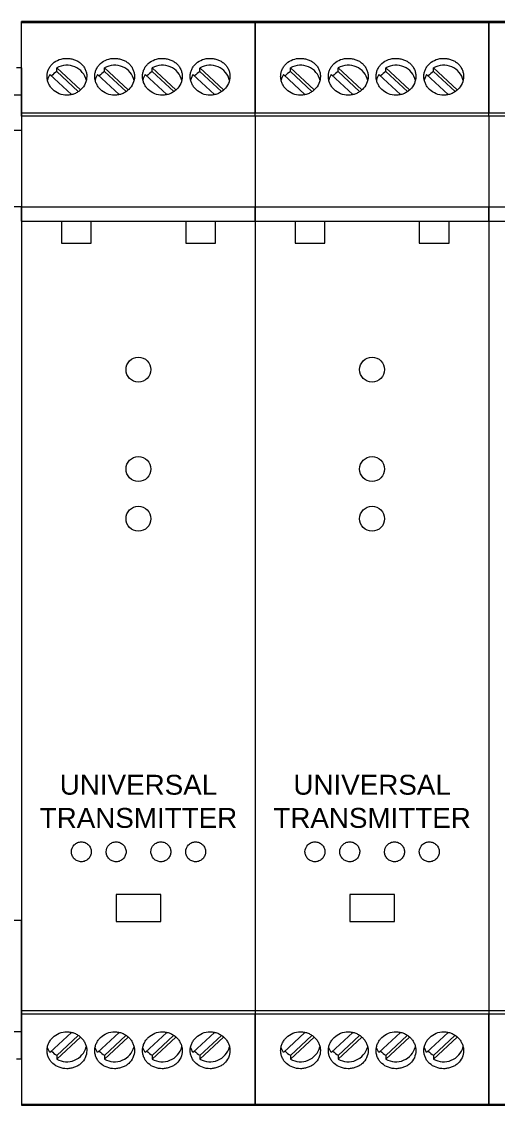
# Model space of a CAD drawing. Header units: millimetres. Extents: x 4137 to 6698, y 1400 to 3585.
# Drawn here: x 5467.3 to 5515.2, y 2686.8 to 2795.8 of the extents above; entities that cross this region are included whole.
import ezdxf

# ---------------------------------------------------------------- set-up
doc = ezdxf.new("R2010")
doc.units = ezdxf.units.MM
doc.layers.add('000-PI-Oprema', color=30, linetype='Continuous', lineweight=5)
doc.styles.get("Standard").update_dxf_attribs({"font": 'arial.ttf'})

msp = doc.modelspace()

# ---------------------------------------------------------------- linework, layer by layer
at = {"color": 0, "linetype": 'ByBlock', "lineweight": 0, "ltscale": 0.25}
for p, q in [((5467.34, 2791.13), (5466.84, 2791.13)), ((5467.34, 2777.17), (5465.84, 2777.17)), ((5467.34, 2705.38), (5465.84, 2705.38)), ((5467.34, 2691.43), (5466.84, 2691.43))]:
    msp.add_line(p, q, dxfattribs=at)
at = {"color": 0, "linetype": 'ByBlock', "lineweight": 0}
for p, q in [((5467.34, 2791.13), (5467.34, 2788.39)), ((5467.34, 2788.39), (5444.24, 2788.39)), ((5467.34, 2788.39), (5467.34, 2777.17)), ((5467.34, 2784.83), (5444.24, 2784.83)), ((5467.34, 2777.17), (5467.34, 2696.28)), ((5467.34, 2694.16), (5467.34, 2705.38)), ((5467.34, 2694.16), (5444.24, 2694.16)), ((5467.34, 2691.43), (5467.34, 2694.16))]:
    msp.add_line(p, q, dxfattribs=at)
at = {"layer": '000-PI-Oprema', "color": 0, "linetype": 'ByBlock', "lineweight": 0}
for p, q in [((5490.84, 2795.78), (5467.34, 2795.78)), ((5467.34, 2795.68), (5467.34, 2795.78)), ((5467.34, 2786.58), (5467.34, 2795.68)), ((5467.34, 2795.68), (5490.84, 2795.68)), ((5490.84, 2795.78), (5490.84, 2795.68)), ((5514.34, 2795.78), (5490.84, 2795.78)), ((5490.84, 2795.68), (5490.84, 2795.78)), ((5490.84, 2795.68), (5490.84, 2786.58)), ((5490.84, 2786.58), (5490.84, 2795.68)), ((5490.84, 2795.68), (5514.34, 2795.68)), ((5514.34, 2795.78), (5514.34, 2795.68)), ((5537.84, 2795.78), (5514.34, 2795.78)), ((5514.34, 2795.68), (5514.34, 2795.78)), ((5514.34, 2795.68), (5514.34, 2786.58)), ((5514.34, 2786.58), (5514.34, 2795.68)), ((5514.34, 2795.68), (5537.84, 2795.68)), ((5470.17, 2790.47), (5472.34, 2788.46)), ((5470.88, 2790.75), (5470.88, 2791.13)), ((5473.25, 2788.92), (5470.88, 2791.13)), ((5473.04, 2788.75), (5470.88, 2790.75)), ((5474.97, 2790.47), (5477.14, 2788.46)), ((5475.68, 2790.75), (5475.68, 2791.13)), ((5478.05, 2788.92), (5475.68, 2791.13)), ((5477.84, 2788.75), (5475.68, 2790.75)), ((5479.77, 2790.47), (5481.94, 2788.46)), ((5480.48, 2790.75), (5480.48, 2791.13)), ((5482.85, 2788.92), (5480.48, 2791.13)), ((5482.64, 2788.75), (5480.48, 2790.75)), ((5484.57, 2790.47), (5486.74, 2788.46)), ((5485.28, 2790.75), (5485.28, 2791.13)), ((5487.65, 2788.92), (5485.28, 2791.13)), ((5487.44, 2788.75), (5485.28, 2790.75)), ((5493.67, 2790.47), (5495.84, 2788.46)), ((5494.38, 2790.75), (5494.38, 2791.13)), ((5496.75, 2788.92), (5494.38, 2791.13)), ((5496.54, 2788.75), (5494.38, 2790.75)), ((5498.47, 2790.47), (5500.64, 2788.46)), ((5499.18, 2790.75), (5499.18, 2791.13)), ((5501.55, 2788.92), (5499.18, 2791.13)), ((5501.34, 2788.75), (5499.18, 2790.75)), ((5503.27, 2790.47), (5505.44, 2788.46)), ((5503.98, 2790.75), (5503.98, 2791.13)), ((5506.35, 2788.92), (5503.98, 2791.13)), ((5506.14, 2788.75), (5503.98, 2790.75)), ((5508.07, 2790.47), (5510.24, 2788.46)), ((5508.78, 2790.75), (5508.78, 2791.13)), ((5511.15, 2788.92), (5508.78, 2791.13)), ((5510.94, 2788.75), (5508.78, 2790.75)), ((5490.84, 2786.58), (5467.34, 2786.58)), ((5467.34, 2786.28), (5467.34, 2786.58)), ((5490.84, 2786.28), (5467.34, 2786.28)), ((5467.34, 2786.28), (5467.34, 2777.17)), ((5490.84, 2786.28), (5490.84, 2786.58)), ((5514.34, 2786.58), (5490.84, 2786.58)), ((5490.84, 2786.28), (5490.84, 2786.58)), ((5490.84, 2786.28), (5490.84, 2777.17)), ((5514.34, 2786.28), (5490.84, 2786.28)), ((5490.84, 2786.28), (5490.84, 2777.17)), ((5514.34, 2786.28), (5514.34, 2786.58)), ((5537.84, 2786.58), (5514.34, 2786.58)), ((5514.34, 2786.28), (5514.34, 2786.58)), ((5514.34, 2786.28), (5514.34, 2777.17)), ((5537.84, 2786.28), (5514.34, 2786.28)), ((5514.34, 2786.28), (5514.34, 2777.17)), ((5467.34, 2777.17), (5490.84, 2777.17)), ((5467.34, 2775.7), (5467.34, 2777.17)), ((5490.84, 2777.17), (5490.84, 2775.7)), ((5490.84, 2777.17), (5514.34, 2777.17)), ((5490.84, 2775.7), (5490.84, 2777.17)), ((5514.34, 2777.17), (5514.34, 2775.7)), ((5514.34, 2777.17), (5537.84, 2777.17)), ((5514.34, 2775.7), (5514.34, 2777.17)), ((5467.34, 2775.7), (5467.34, 2696.28)), ((5467.34, 2775.7), (5471.34, 2775.7)), ((5471.34, 2775.7), (5471.34, 2773.5)), ((5471.34, 2775.7), (5474.34, 2775.7)), ((5474.34, 2773.5), (5474.34, 2775.7)), ((5474.34, 2775.7), (5483.84, 2775.7)), ((5483.84, 2775.7), (5483.84, 2773.5)), ((5483.84, 2775.7), (5486.84, 2775.7)), ((5486.84, 2773.5), (5486.84, 2775.7)), ((5486.84, 2775.7), (5490.84, 2775.7)), ((5490.84, 2775.7), (5490.84, 2696.28)), ((5490.84, 2775.7), (5490.84, 2696.28)), ((5490.84, 2775.7), (5494.84, 2775.7)), ((5494.84, 2775.7), (5494.84, 2773.5)), ((5494.84, 2775.7), (5497.84, 2775.7)), ((5497.84, 2773.5), (5497.84, 2775.7)), ((5497.84, 2775.7), (5507.34, 2775.7)), ((5507.34, 2775.7), (5507.34, 2773.5)), ((5507.34, 2775.7), (5510.34, 2775.7)), ((5510.34, 2773.5), (5510.34, 2775.7)), ((5510.34, 2775.7), (5514.34, 2775.7)), ((5514.34, 2775.7), (5514.34, 2696.28)), ((5514.34, 2775.7), (5514.34, 2696.28)), ((5514.34, 2775.7), (5518.34, 2775.7)), ((5471.34, 2773.5), (5474.34, 2773.5)), ((5483.84, 2773.5), (5486.84, 2773.5)), ((5494.84, 2773.5), (5497.84, 2773.5)), ((5507.34, 2773.5), (5510.34, 2773.5)), ((5481.34, 2707.98), (5476.84, 2707.98)), ((5476.84, 2707.98), (5476.84, 2705.28)), ((5481.34, 2705.28), (5481.34, 2707.98)), ((5504.84, 2707.98), (5500.34, 2707.98)), ((5500.34, 2707.98), (5500.34, 2705.28)), ((5504.84, 2705.28), (5504.84, 2707.98)), ((5476.84, 2705.28), (5481.34, 2705.28)), ((5500.34, 2705.28), (5504.84, 2705.28)), ((5490.84, 2696.28), (5467.34, 2696.28)), ((5467.34, 2696.28), (5467.34, 2695.98)), ((5467.34, 2695.98), (5467.34, 2686.88)), ((5467.34, 2695.98), (5490.84, 2695.98)), ((5490.84, 2696.28), (5490.84, 2695.98)), ((5514.34, 2696.28), (5490.84, 2696.28)), ((5490.84, 2696.28), (5490.84, 2695.98)), ((5490.84, 2686.88), (5490.84, 2695.98)), ((5490.84, 2695.98), (5490.84, 2686.88)), ((5490.84, 2695.98), (5514.34, 2695.98)), ((5514.34, 2696.28), (5514.34, 2695.98)), ((5537.84, 2696.28), (5514.34, 2696.28)), ((5514.34, 2696.28), (5514.34, 2695.98)), ((5514.34, 2686.88), (5514.34, 2695.98)), ((5514.34, 2695.98), (5514.34, 2686.88)), ((5514.34, 2695.98), (5537.84, 2695.98)), ((5470.17, 2692.09), (5472.34, 2694.1)), ((5473.03, 2693.8), (5470.88, 2691.8)), ((5473.26, 2693.64), (5470.88, 2691.43)), ((5474.97, 2692.09), (5477.14, 2694.1)), ((5477.83, 2693.8), (5475.68, 2691.8)), ((5478.06, 2693.64), (5475.68, 2691.43)), ((5479.77, 2692.09), (5481.94, 2694.1)), ((5482.63, 2693.8), (5480.48, 2691.8)), ((5482.86, 2693.64), (5480.48, 2691.43)), ((5484.57, 2692.09), (5486.74, 2694.1)), ((5487.43, 2693.8), (5485.28, 2691.8)), ((5487.66, 2693.64), (5485.28, 2691.43)), ((5493.67, 2692.09), (5495.84, 2694.1)), ((5496.53, 2693.8), (5494.38, 2691.8)), ((5496.76, 2693.64), (5494.38, 2691.43)), ((5498.47, 2692.09), (5500.64, 2694.1)), ((5501.33, 2693.8), (5499.18, 2691.8)), ((5501.56, 2693.64), (5499.18, 2691.43)), ((5503.27, 2692.09), (5505.44, 2694.1)), ((5506.13, 2693.8), (5503.98, 2691.8)), ((5506.36, 2693.64), (5503.98, 2691.43)), ((5508.07, 2692.09), (5510.24, 2694.1)), ((5510.93, 2693.8), (5508.78, 2691.8)), ((5511.16, 2693.64), (5508.78, 2691.43)), ((5470.88, 2691.8), (5470.88, 2691.43)), ((5475.68, 2691.8), (5475.68, 2691.43)), ((5480.48, 2691.8), (5480.48, 2691.43)), ((5485.28, 2691.8), (5485.28, 2691.43)), ((5494.38, 2691.8), (5494.38, 2691.43)), ((5499.18, 2691.8), (5499.18, 2691.43)), ((5503.98, 2691.8), (5503.98, 2691.43)), ((5508.78, 2691.8), (5508.78, 2691.43)), ((5467.34, 2686.88), (5490.84, 2686.88)), ((5467.34, 2686.88), (5467.34, 2686.78)), ((5490.84, 2686.78), (5490.84, 2686.88)), ((5490.84, 2686.88), (5514.34, 2686.88)), ((5490.84, 2686.88), (5490.84, 2686.78)), ((5514.34, 2686.78), (5514.34, 2686.88)), ((5514.34, 2686.88), (5537.84, 2686.88)), ((5514.34, 2686.88), (5514.34, 2686.78)), ((5467.34, 2686.78), (5490.84, 2686.78)), ((5490.84, 2686.78), (5514.34, 2686.78)), ((5514.34, 2686.78), (5537.84, 2686.78))]:
    msp.add_line(p, q, dxfattribs=at)
at = {"layer": '000-PI-Oprema', "color": 0, "linetype": 'ByBlock', "lineweight": 0, "flags": 128}
for points in [[(5470.17, 2790.47), (5469.98, 2790.06), (5469.94, 2789.91)], [(5474.97, 2790.47), (5474.78, 2790.06), (5474.74, 2789.91)], [(5479.77, 2790.47), (5479.58, 2790.06), (5479.54, 2789.91)], [(5484.57, 2790.47), (5484.38, 2790.06), (5484.34, 2789.91)], [(5493.67, 2790.47), (5493.48, 2790.06), (5493.44, 2789.91)], [(5498.47, 2790.47), (5498.28, 2790.06), (5498.24, 2789.91)], [(5503.27, 2790.47), (5503.08, 2790.06), (5503.04, 2789.91)], [(5508.07, 2790.47), (5507.88, 2790.06), (5507.84, 2789.91)], [(5470.17, 2692.09), (5469.98, 2692.49), (5469.94, 2692.64)], [(5474.97, 2692.09), (5474.78, 2692.49), (5474.74, 2692.64)], [(5479.77, 2692.09), (5479.58, 2692.49), (5479.54, 2692.64)], [(5484.57, 2692.09), (5484.38, 2692.49), (5484.34, 2692.64)], [(5493.67, 2692.09), (5493.48, 2692.49), (5493.44, 2692.64)], [(5498.47, 2692.09), (5498.28, 2692.49), (5498.24, 2692.64)], [(5503.27, 2692.09), (5503.08, 2692.49), (5503.04, 2692.64)], [(5508.07, 2692.09), (5507.88, 2692.49), (5507.84, 2692.64)]]:
    msp.add_lwpolyline(points, dxfattribs=at)
at = {"layer": '000-PI-Oprema', "color": 0, "linetype": 'ByBlock', "lineweight": 0, "ltscale": 0.25}
for centre in [(5479.09, 2760.78), (5502.59, 2760.78), (5479.09, 2750.78), (5502.59, 2750.78), (5479.09, 2745.78), (5502.59, 2745.78)]:
    msp.add_circle(centre, 1.25, dxfattribs=at)
at = {"layer": '000-PI-Oprema', "color": 0, "linetype": 'ByBlock', "lineweight": 0}
for centre, radius, start, end in [((5471.82, 2789.03), 1.96, 118.5259, 138.894), ((5471.9, 2789.38), 2.02, 13.4001, 120.2275), ((5476.62, 2789.03), 1.96, 118.5259, 138.894), ((5476.7, 2789.38), 2.02, 13.4001, 120.2275), ((5481.42, 2789.03), 1.96, 118.5259, 138.894), ((5481.5, 2789.38), 2.02, 13.4001, 120.2275), ((5486.22, 2789.03), 1.96, 118.5259, 138.894), ((5486.3, 2789.38), 2.02, 13.4001, 120.2275), ((5495.32, 2789.03), 1.96, 118.5259, 138.894), ((5495.4, 2789.38), 2.02, 13.4001, 120.2275), ((5500.12, 2789.03), 1.96, 118.5259, 138.894), ((5500.2, 2789.38), 2.02, 13.4001, 120.2275), ((5504.92, 2789.03), 1.96, 118.5259, 138.894), ((5505, 2789.38), 2.02, 13.4001, 120.2275), ((5509.72, 2789.03), 1.96, 118.5259, 138.894), ((5509.8, 2789.38), 2.02, 13.4001, 120.2275), ((5471.89, 2693.19), 2.03, 240.1007, 344.4996), ((5476.69, 2693.19), 2.03, 240.1007, 344.4996), ((5481.49, 2693.19), 2.03, 240.1007, 344.4996), ((5486.29, 2693.19), 2.03, 240.1007, 344.4996), ((5495.39, 2693.19), 2.03, 240.1007, 344.4996), ((5500.19, 2693.19), 2.03, 240.1007, 344.4996), ((5504.99, 2693.19), 2.03, 240.1007, 344.4996), ((5509.79, 2693.19), 2.03, 240.1007, 344.4996), ((5471.82, 2693.53), 1.96, 221.106, 241.4741), ((5476.62, 2693.53), 1.96, 221.106, 241.4741), ((5481.42, 2693.53), 1.96, 221.106, 241.4741), ((5486.22, 2693.53), 1.96, 221.106, 241.4741), ((5495.32, 2693.53), 1.96, 221.106, 241.4741), ((5500.12, 2693.53), 1.96, 221.106, 241.4741), ((5504.92, 2693.53), 1.96, 221.106, 241.4741), ((5509.72, 2693.53), 1.96, 221.106, 241.4741)]:
    msp.add_arc(centre, radius, start, end, dxfattribs=at)
for points, knots in [([(5471.89, 2788.38), (5472.03, 2788.38), (5472.16, 2788.4), (5472.41, 2788.44), (5472.54, 2788.48), (5472.78, 2788.58), (5472.9, 2788.64), (5473.11, 2788.78), (5473.22, 2788.86), (5473.49, 2789.12), (5473.64, 2789.34), (5473.84, 2789.79), (5473.89, 2790.04), (5473.89, 2790.4), (5473.88, 2790.52), (5473.83, 2790.76), (5473.79, 2790.87), (5473.69, 2791.09), (5473.63, 2791.2), (5473.49, 2791.39), (5473.4, 2791.48), (5473.22, 2791.65), (5473.12, 2791.73), (5472.9, 2791.86), (5472.78, 2791.91), (5472.54, 2792), (5472.42, 2792.03), (5472.16, 2792.08), (5472.03, 2792.09), (5471.63, 2792.09), (5471.37, 2792.05), (5470.89, 2791.87), (5470.67, 2791.74), (5470.39, 2791.49), (5470.31, 2791.4), (5470.16, 2791.2), (5470.1, 2791.09), (5470, 2790.87), (5469.96, 2790.76), (5469.91, 2790.52), (5469.9, 2790.4), (5469.89, 2790.16), (5469.91, 2790.04), (5469.96, 2789.8), (5470, 2789.68), (5470.1, 2789.45), (5470.16, 2789.34), (5470.3, 2789.13), (5470.39, 2789.04), (5470.66, 2788.77), (5470.89, 2788.63), (5471.37, 2788.43), (5471.63, 2788.38), (5471.89, 2788.38)], [0, 0, 0, 0, 0.03125, 0.03125, 0.0625, 0.0625, 0.09375, 0.09375, 0.125, 0.125, 0.1875, 0.1875, 0.25, 0.25, 0.28125, 0.28125, 0.3125, 0.3125, 0.34375, 0.34375, 0.375, 0.375, 0.40625, 0.40625, 0.4375, 0.4375, 0.46875, 0.46875, 0.5, 0.5, 0.5625, 0.5625, 0.625, 0.625, 0.65625, 0.65625, 0.6875, 0.6875, 0.71875, 0.71875, 0.75, 0.75, 0.78125, 0.78125, 0.8125, 0.8125, 0.84375, 0.84375, 0.875, 0.875, 0.9375, 0.9375, 1, 1, 1, 1]), ([(5476.69, 2788.38), (5476.83, 2788.38), (5476.96, 2788.4), (5477.21, 2788.44), (5477.34, 2788.48), (5477.58, 2788.58), (5477.7, 2788.64), (5477.91, 2788.78), (5478.02, 2788.86), (5478.29, 2789.12), (5478.44, 2789.34), (5478.64, 2789.79), (5478.69, 2790.04), (5478.69, 2790.4), (5478.68, 2790.52), (5478.63, 2790.76), (5478.59, 2790.87), (5478.49, 2791.09), (5478.43, 2791.2), (5478.29, 2791.39), (5478.2, 2791.48), (5478.02, 2791.65), (5477.92, 2791.73), (5477.7, 2791.86), (5477.58, 2791.91), (5477.34, 2792), (5477.22, 2792.03), (5476.96, 2792.08), (5476.83, 2792.09), (5476.43, 2792.09), (5476.17, 2792.05), (5475.69, 2791.87), (5475.47, 2791.74), (5475.19, 2791.49), (5475.11, 2791.4), (5474.96, 2791.2), (5474.9, 2791.09), (5474.8, 2790.87), (5474.76, 2790.76), (5474.71, 2790.52), (5474.7, 2790.4), (5474.69, 2790.16), (5474.71, 2790.04), (5474.76, 2789.8), (5474.8, 2789.68), (5474.9, 2789.45), (5474.96, 2789.34), (5475.1, 2789.13), (5475.19, 2789.04), (5475.46, 2788.77), (5475.69, 2788.63), (5476.17, 2788.43), (5476.43, 2788.38), (5476.69, 2788.38)], [0, 0, 0, 0, 0.03125, 0.03125, 0.0625, 0.0625, 0.09375, 0.09375, 0.125, 0.125, 0.1875, 0.1875, 0.25, 0.25, 0.28125, 0.28125, 0.3125, 0.3125, 0.34375, 0.34375, 0.375, 0.375, 0.40625, 0.40625, 0.4375, 0.4375, 0.46875, 0.46875, 0.5, 0.5, 0.5625, 0.5625, 0.625, 0.625, 0.65625, 0.65625, 0.6875, 0.6875, 0.71875, 0.71875, 0.75, 0.75, 0.78125, 0.78125, 0.8125, 0.8125, 0.84375, 0.84375, 0.875, 0.875, 0.9375, 0.9375, 1, 1, 1, 1]), ([(5481.49, 2788.38), (5481.63, 2788.38), (5481.76, 2788.4), (5482.01, 2788.44), (5482.14, 2788.48), (5482.38, 2788.58), (5482.5, 2788.64), (5482.71, 2788.78), (5482.82, 2788.86), (5483.09, 2789.12), (5483.24, 2789.34), (5483.44, 2789.79), (5483.49, 2790.04), (5483.49, 2790.4), (5483.48, 2790.52), (5483.43, 2790.76), (5483.39, 2790.87), (5483.29, 2791.09), (5483.23, 2791.2), (5483.09, 2791.39), (5483, 2791.48), (5482.82, 2791.65), (5482.72, 2791.73), (5482.5, 2791.86), (5482.38, 2791.91), (5482.14, 2792), (5482.02, 2792.03), (5481.76, 2792.08), (5481.63, 2792.09), (5481.23, 2792.09), (5480.97, 2792.05), (5480.49, 2791.87), (5480.27, 2791.74), (5479.99, 2791.49), (5479.91, 2791.4), (5479.76, 2791.2), (5479.7, 2791.09), (5479.6, 2790.87), (5479.56, 2790.76), (5479.51, 2790.52), (5479.5, 2790.4), (5479.49, 2790.16), (5479.51, 2790.04), (5479.56, 2789.8), (5479.6, 2789.68), (5479.7, 2789.45), (5479.76, 2789.34), (5479.9, 2789.13), (5479.99, 2789.04), (5480.26, 2788.77), (5480.49, 2788.63), (5480.97, 2788.43), (5481.23, 2788.38), (5481.49, 2788.38)], [0, 0, 0, 0, 0.03125, 0.03125, 0.0625, 0.0625, 0.09375, 0.09375, 0.125, 0.125, 0.1875, 0.1875, 0.25, 0.25, 0.28125, 0.28125, 0.3125, 0.3125, 0.34375, 0.34375, 0.375, 0.375, 0.40625, 0.40625, 0.4375, 0.4375, 0.46875, 0.46875, 0.5, 0.5, 0.5625, 0.5625, 0.625, 0.625, 0.65625, 0.65625, 0.6875, 0.6875, 0.71875, 0.71875, 0.75, 0.75, 0.78125, 0.78125, 0.8125, 0.8125, 0.84375, 0.84375, 0.875, 0.875, 0.9375, 0.9375, 1, 1, 1, 1]), ([(5486.29, 2788.38), (5486.43, 2788.38), (5486.56, 2788.4), (5486.81, 2788.44), (5486.94, 2788.48), (5487.18, 2788.58), (5487.3, 2788.64), (5487.51, 2788.78), (5487.62, 2788.86), (5487.89, 2789.12), (5488.04, 2789.34), (5488.24, 2789.79), (5488.29, 2790.04), (5488.29, 2790.4), (5488.28, 2790.52), (5488.23, 2790.76), (5488.19, 2790.87), (5488.09, 2791.09), (5488.03, 2791.2), (5487.89, 2791.39), (5487.8, 2791.48), (5487.62, 2791.65), (5487.52, 2791.73), (5487.3, 2791.86), (5487.18, 2791.91), (5486.94, 2792), (5486.82, 2792.03), (5486.56, 2792.08), (5486.43, 2792.09), (5486.03, 2792.09), (5485.77, 2792.05), (5485.29, 2791.87), (5485.07, 2791.74), (5484.79, 2791.49), (5484.71, 2791.4), (5484.56, 2791.2), (5484.5, 2791.09), (5484.4, 2790.87), (5484.36, 2790.76), (5484.31, 2790.52), (5484.3, 2790.4), (5484.29, 2790.16), (5484.31, 2790.04), (5484.36, 2789.8), (5484.4, 2789.68), (5484.5, 2789.45), (5484.56, 2789.34), (5484.7, 2789.13), (5484.79, 2789.04), (5485.06, 2788.77), (5485.29, 2788.63), (5485.77, 2788.43), (5486.03, 2788.38), (5486.29, 2788.38)], [0, 0, 0, 0, 0.03125, 0.03125, 0.0625, 0.0625, 0.09375, 0.09375, 0.125, 0.125, 0.1875, 0.1875, 0.25, 0.25, 0.28125, 0.28125, 0.3125, 0.3125, 0.34375, 0.34375, 0.375, 0.375, 0.40625, 0.40625, 0.4375, 0.4375, 0.46875, 0.46875, 0.5, 0.5, 0.5625, 0.5625, 0.625, 0.625, 0.65625, 0.65625, 0.6875, 0.6875, 0.71875, 0.71875, 0.75, 0.75, 0.78125, 0.78125, 0.8125, 0.8125, 0.84375, 0.84375, 0.875, 0.875, 0.9375, 0.9375, 1, 1, 1, 1]), ([(5495.39, 2788.38), (5495.53, 2788.38), (5495.66, 2788.4), (5495.91, 2788.44), (5496.04, 2788.48), (5496.28, 2788.58), (5496.4, 2788.64), (5496.61, 2788.78), (5496.72, 2788.86), (5496.99, 2789.12), (5497.14, 2789.34), (5497.34, 2789.79), (5497.39, 2790.04), (5497.39, 2790.4), (5497.38, 2790.52), (5497.33, 2790.76), (5497.29, 2790.87), (5497.19, 2791.09), (5497.13, 2791.2), (5496.99, 2791.39), (5496.9, 2791.48), (5496.72, 2791.65), (5496.62, 2791.73), (5496.4, 2791.86), (5496.28, 2791.91), (5496.04, 2792), (5495.92, 2792.03), (5495.66, 2792.08), (5495.53, 2792.09), (5495.13, 2792.09), (5494.87, 2792.05), (5494.39, 2791.87), (5494.17, 2791.74), (5493.89, 2791.49), (5493.81, 2791.4), (5493.66, 2791.2), (5493.6, 2791.09), (5493.5, 2790.87), (5493.46, 2790.76), (5493.41, 2790.52), (5493.4, 2790.4), (5493.39, 2790.16), (5493.41, 2790.04), (5493.46, 2789.8), (5493.5, 2789.68), (5493.6, 2789.45), (5493.66, 2789.34), (5493.8, 2789.13), (5493.89, 2789.04), (5494.16, 2788.77), (5494.39, 2788.63), (5494.87, 2788.43), (5495.13, 2788.38), (5495.39, 2788.38)], [0, 0, 0, 0, 0.03125, 0.03125, 0.0625, 0.0625, 0.09375, 0.09375, 0.125, 0.125, 0.1875, 0.1875, 0.25, 0.25, 0.28125, 0.28125, 0.3125, 0.3125, 0.34375, 0.34375, 0.375, 0.375, 0.40625, 0.40625, 0.4375, 0.4375, 0.46875, 0.46875, 0.5, 0.5, 0.5625, 0.5625, 0.625, 0.625, 0.65625, 0.65625, 0.6875, 0.6875, 0.71875, 0.71875, 0.75, 0.75, 0.78125, 0.78125, 0.8125, 0.8125, 0.84375, 0.84375, 0.875, 0.875, 0.9375, 0.9375, 1, 1, 1, 1]), ([(5500.19, 2788.38), (5500.33, 2788.38), (5500.46, 2788.4), (5500.71, 2788.44), (5500.84, 2788.48), (5501.08, 2788.58), (5501.2, 2788.64), (5501.41, 2788.78), (5501.52, 2788.86), (5501.79, 2789.12), (5501.94, 2789.34), (5502.14, 2789.79), (5502.19, 2790.04), (5502.19, 2790.4), (5502.18, 2790.52), (5502.13, 2790.76), (5502.09, 2790.87), (5501.99, 2791.09), (5501.93, 2791.2), (5501.79, 2791.39), (5501.7, 2791.48), (5501.52, 2791.65), (5501.42, 2791.73), (5501.2, 2791.86), (5501.08, 2791.91), (5500.84, 2792), (5500.72, 2792.03), (5500.46, 2792.08), (5500.33, 2792.09), (5499.93, 2792.09), (5499.67, 2792.05), (5499.19, 2791.87), (5498.97, 2791.74), (5498.69, 2791.49), (5498.61, 2791.4), (5498.46, 2791.2), (5498.4, 2791.09), (5498.3, 2790.87), (5498.26, 2790.76), (5498.21, 2790.52), (5498.2, 2790.4), (5498.19, 2790.16), (5498.21, 2790.04), (5498.26, 2789.8), (5498.3, 2789.68), (5498.4, 2789.45), (5498.46, 2789.34), (5498.6, 2789.13), (5498.69, 2789.04), (5498.96, 2788.77), (5499.19, 2788.63), (5499.67, 2788.43), (5499.93, 2788.38), (5500.19, 2788.38)], [0, 0, 0, 0, 0.03125, 0.03125, 0.0625, 0.0625, 0.09375, 0.09375, 0.125, 0.125, 0.1875, 0.1875, 0.25, 0.25, 0.28125, 0.28125, 0.3125, 0.3125, 0.34375, 0.34375, 0.375, 0.375, 0.40625, 0.40625, 0.4375, 0.4375, 0.46875, 0.46875, 0.5, 0.5, 0.5625, 0.5625, 0.625, 0.625, 0.65625, 0.65625, 0.6875, 0.6875, 0.71875, 0.71875, 0.75, 0.75, 0.78125, 0.78125, 0.8125, 0.8125, 0.84375, 0.84375, 0.875, 0.875, 0.9375, 0.9375, 1, 1, 1, 1]), ([(5504.99, 2788.38), (5505.13, 2788.38), (5505.26, 2788.4), (5505.51, 2788.44), (5505.64, 2788.48), (5505.88, 2788.58), (5506, 2788.64), (5506.21, 2788.78), (5506.32, 2788.86), (5506.59, 2789.12), (5506.74, 2789.34), (5506.94, 2789.79), (5506.99, 2790.04), (5506.99, 2790.4), (5506.98, 2790.52), (5506.93, 2790.76), (5506.89, 2790.87), (5506.79, 2791.09), (5506.73, 2791.2), (5506.59, 2791.39), (5506.5, 2791.48), (5506.32, 2791.65), (5506.22, 2791.73), (5506, 2791.86), (5505.88, 2791.91), (5505.64, 2792), (5505.52, 2792.03), (5505.26, 2792.08), (5505.13, 2792.09), (5504.73, 2792.09), (5504.47, 2792.05), (5503.99, 2791.87), (5503.77, 2791.74), (5503.49, 2791.49), (5503.41, 2791.4), (5503.26, 2791.2), (5503.2, 2791.09), (5503.1, 2790.87), (5503.06, 2790.76), (5503.01, 2790.52), (5503, 2790.4), (5502.99, 2790.16), (5503.01, 2790.04), (5503.06, 2789.8), (5503.1, 2789.68), (5503.2, 2789.45), (5503.26, 2789.34), (5503.4, 2789.13), (5503.49, 2789.04), (5503.76, 2788.77), (5503.99, 2788.63), (5504.47, 2788.43), (5504.73, 2788.38), (5504.99, 2788.38)], [0, 0, 0, 0, 0.03125, 0.03125, 0.0625, 0.0625, 0.09375, 0.09375, 0.125, 0.125, 0.1875, 0.1875, 0.25, 0.25, 0.28125, 0.28125, 0.3125, 0.3125, 0.34375, 0.34375, 0.375, 0.375, 0.40625, 0.40625, 0.4375, 0.4375, 0.46875, 0.46875, 0.5, 0.5, 0.5625, 0.5625, 0.625, 0.625, 0.65625, 0.65625, 0.6875, 0.6875, 0.71875, 0.71875, 0.75, 0.75, 0.78125, 0.78125, 0.8125, 0.8125, 0.84375, 0.84375, 0.875, 0.875, 0.9375, 0.9375, 1, 1, 1, 1]), ([(5509.79, 2788.38), (5509.93, 2788.38), (5510.06, 2788.4), (5510.31, 2788.44), (5510.44, 2788.48), (5510.68, 2788.58), (5510.8, 2788.64), (5511.01, 2788.78), (5511.12, 2788.86), (5511.39, 2789.12), (5511.54, 2789.34), (5511.74, 2789.79), (5511.79, 2790.04), (5511.79, 2790.4), (5511.78, 2790.52), (5511.73, 2790.76), (5511.69, 2790.87), (5511.59, 2791.09), (5511.53, 2791.2), (5511.39, 2791.39), (5511.3, 2791.48), (5511.12, 2791.65), (5511.02, 2791.73), (5510.8, 2791.86), (5510.68, 2791.91), (5510.44, 2792), (5510.32, 2792.03), (5510.06, 2792.08), (5509.93, 2792.09), (5509.53, 2792.09), (5509.27, 2792.05), (5508.79, 2791.87), (5508.57, 2791.74), (5508.29, 2791.49), (5508.21, 2791.4), (5508.06, 2791.2), (5508, 2791.09), (5507.9, 2790.87), (5507.86, 2790.76), (5507.81, 2790.52), (5507.8, 2790.4), (5507.79, 2790.16), (5507.81, 2790.04), (5507.86, 2789.8), (5507.9, 2789.68), (5508, 2789.45), (5508.06, 2789.34), (5508.2, 2789.13), (5508.29, 2789.04), (5508.56, 2788.77), (5508.79, 2788.63), (5509.27, 2788.43), (5509.53, 2788.38), (5509.79, 2788.38)], [0, 0, 0, 0, 0.03125, 0.03125, 0.0625, 0.0625, 0.09375, 0.09375, 0.125, 0.125, 0.1875, 0.1875, 0.25, 0.25, 0.28125, 0.28125, 0.3125, 0.3125, 0.34375, 0.34375, 0.375, 0.375, 0.40625, 0.40625, 0.4375, 0.4375, 0.46875, 0.46875, 0.5, 0.5, 0.5625, 0.5625, 0.625, 0.625, 0.65625, 0.65625, 0.6875, 0.6875, 0.71875, 0.71875, 0.75, 0.75, 0.78125, 0.78125, 0.8125, 0.8125, 0.84375, 0.84375, 0.875, 0.875, 0.9375, 0.9375, 1, 1, 1, 1]), ([(5472.34, 2712.28), (5472.34, 2712.15), (5472.37, 2712.02), (5472.47, 2711.78), (5472.54, 2711.67), (5472.73, 2711.48), (5472.84, 2711.41), (5473.08, 2711.31), (5473.21, 2711.28), (5473.48, 2711.28), (5473.61, 2711.3), (5473.85, 2711.41), (5473.96, 2711.48), (5474.15, 2711.67), (5474.22, 2711.78), (5474.32, 2712.02), (5474.34, 2712.15), (5474.35, 2712.41), (5474.32, 2712.54), (5474.22, 2712.78), (5474.15, 2712.89), (5473.96, 2713.07), (5473.85, 2713.15), (5473.61, 2713.25), (5473.48, 2713.28), (5473.21, 2713.28), (5473.08, 2713.25), (5472.84, 2713.15), (5472.73, 2713.08), (5472.45, 2712.8), (5472.34, 2712.54), (5472.34, 2712.28)], [0, 0, 0, 0, 0.0625, 0.0625, 0.125, 0.125, 0.1875, 0.1875, 0.25, 0.25, 0.3125, 0.3125, 0.375, 0.375, 0.4375, 0.4375, 0.5, 0.5, 0.5625, 0.5625, 0.625, 0.625, 0.6875, 0.6875, 0.75, 0.75, 0.8125, 0.8125, 0.875, 0.875, 1, 1, 1, 1]), ([(5475.84, 2712.28), (5475.84, 2712.15), (5475.87, 2712.02), (5475.97, 2711.78), (5476.04, 2711.67), (5476.23, 2711.48), (5476.34, 2711.41), (5476.58, 2711.31), (5476.71, 2711.28), (5476.98, 2711.28), (5477.11, 2711.3), (5477.35, 2711.41), (5477.46, 2711.48), (5477.65, 2711.67), (5477.72, 2711.78), (5477.82, 2712.02), (5477.84, 2712.15), (5477.85, 2712.41), (5477.82, 2712.54), (5477.72, 2712.78), (5477.65, 2712.89), (5477.46, 2713.07), (5477.35, 2713.15), (5477.11, 2713.25), (5476.98, 2713.28), (5476.71, 2713.28), (5476.58, 2713.25), (5476.34, 2713.15), (5476.23, 2713.08), (5475.95, 2712.8), (5475.84, 2712.54), (5475.84, 2712.28)], [0, 0, 0, 0, 0.0625, 0.0625, 0.125, 0.125, 0.1875, 0.1875, 0.25, 0.25, 0.3125, 0.3125, 0.375, 0.375, 0.4375, 0.4375, 0.5, 0.5, 0.5625, 0.5625, 0.625, 0.625, 0.6875, 0.6875, 0.75, 0.75, 0.8125, 0.8125, 0.875, 0.875, 1, 1, 1, 1]), ([(5480.34, 2712.28), (5480.34, 2712.15), (5480.37, 2712.02), (5480.47, 2711.78), (5480.54, 2711.67), (5480.73, 2711.48), (5480.84, 2711.41), (5481.08, 2711.31), (5481.21, 2711.28), (5481.48, 2711.28), (5481.61, 2711.3), (5481.85, 2711.41), (5481.96, 2711.48), (5482.15, 2711.67), (5482.22, 2711.78), (5482.32, 2712.02), (5482.34, 2712.15), (5482.35, 2712.41), (5482.32, 2712.54), (5482.22, 2712.78), (5482.15, 2712.89), (5481.96, 2713.07), (5481.85, 2713.15), (5481.61, 2713.25), (5481.48, 2713.28), (5481.21, 2713.28), (5481.08, 2713.25), (5480.84, 2713.15), (5480.73, 2713.08), (5480.45, 2712.8), (5480.34, 2712.54), (5480.34, 2712.28)], [0, 0, 0, 0, 0.0625, 0.0625, 0.125, 0.125, 0.1875, 0.1875, 0.25, 0.25, 0.3125, 0.3125, 0.375, 0.375, 0.4375, 0.4375, 0.5, 0.5, 0.5625, 0.5625, 0.625, 0.625, 0.6875, 0.6875, 0.75, 0.75, 0.8125, 0.8125, 0.875, 0.875, 1, 1, 1, 1]), ([(5483.84, 2712.28), (5483.84, 2712.15), (5483.87, 2712.02), (5483.97, 2711.78), (5484.04, 2711.67), (5484.23, 2711.48), (5484.34, 2711.41), (5484.58, 2711.31), (5484.71, 2711.28), (5484.98, 2711.28), (5485.11, 2711.3), (5485.35, 2711.41), (5485.46, 2711.48), (5485.65, 2711.67), (5485.72, 2711.78), (5485.82, 2712.02), (5485.84, 2712.15), (5485.85, 2712.41), (5485.82, 2712.54), (5485.72, 2712.78), (5485.65, 2712.89), (5485.46, 2713.07), (5485.35, 2713.15), (5485.11, 2713.25), (5484.98, 2713.28), (5484.71, 2713.28), (5484.58, 2713.25), (5484.34, 2713.15), (5484.23, 2713.08), (5483.95, 2712.8), (5483.84, 2712.54), (5483.84, 2712.28)], [0, 0, 0, 0, 0.0625, 0.0625, 0.125, 0.125, 0.1875, 0.1875, 0.25, 0.25, 0.3125, 0.3125, 0.375, 0.375, 0.4375, 0.4375, 0.5, 0.5, 0.5625, 0.5625, 0.625, 0.625, 0.6875, 0.6875, 0.75, 0.75, 0.8125, 0.8125, 0.875, 0.875, 1, 1, 1, 1]), ([(5495.84, 2712.28), (5495.84, 2712.15), (5495.87, 2712.02), (5495.97, 2711.78), (5496.04, 2711.67), (5496.23, 2711.48), (5496.34, 2711.41), (5496.58, 2711.31), (5496.71, 2711.28), (5496.98, 2711.28), (5497.11, 2711.3), (5497.35, 2711.41), (5497.46, 2711.48), (5497.65, 2711.67), (5497.72, 2711.78), (5497.82, 2712.02), (5497.84, 2712.15), (5497.85, 2712.41), (5497.82, 2712.54), (5497.72, 2712.78), (5497.65, 2712.89), (5497.46, 2713.07), (5497.35, 2713.15), (5497.11, 2713.25), (5496.98, 2713.28), (5496.71, 2713.28), (5496.58, 2713.25), (5496.34, 2713.15), (5496.23, 2713.08), (5495.95, 2712.8), (5495.84, 2712.54), (5495.84, 2712.28)], [0, 0, 0, 0, 0.0625, 0.0625, 0.125, 0.125, 0.1875, 0.1875, 0.25, 0.25, 0.3125, 0.3125, 0.375, 0.375, 0.4375, 0.4375, 0.5, 0.5, 0.5625, 0.5625, 0.625, 0.625, 0.6875, 0.6875, 0.75, 0.75, 0.8125, 0.8125, 0.875, 0.875, 1, 1, 1, 1]), ([(5499.34, 2712.28), (5499.34, 2712.15), (5499.37, 2712.02), (5499.47, 2711.78), (5499.54, 2711.67), (5499.73, 2711.48), (5499.84, 2711.41), (5500.08, 2711.31), (5500.21, 2711.28), (5500.48, 2711.28), (5500.61, 2711.3), (5500.85, 2711.41), (5500.96, 2711.48), (5501.15, 2711.67), (5501.22, 2711.78), (5501.32, 2712.02), (5501.34, 2712.15), (5501.35, 2712.41), (5501.32, 2712.54), (5501.22, 2712.78), (5501.15, 2712.89), (5500.96, 2713.07), (5500.85, 2713.15), (5500.61, 2713.25), (5500.48, 2713.28), (5500.21, 2713.28), (5500.08, 2713.25), (5499.84, 2713.15), (5499.73, 2713.08), (5499.45, 2712.8), (5499.34, 2712.54), (5499.34, 2712.28)], [0, 0, 0, 0, 0.0625, 0.0625, 0.125, 0.125, 0.1875, 0.1875, 0.25, 0.25, 0.3125, 0.3125, 0.375, 0.375, 0.4375, 0.4375, 0.5, 0.5, 0.5625, 0.5625, 0.625, 0.625, 0.6875, 0.6875, 0.75, 0.75, 0.8125, 0.8125, 0.875, 0.875, 1, 1, 1, 1]), ([(5503.84, 2712.28), (5503.84, 2712.15), (5503.87, 2712.02), (5503.97, 2711.78), (5504.04, 2711.67), (5504.23, 2711.48), (5504.34, 2711.41), (5504.58, 2711.31), (5504.71, 2711.28), (5504.98, 2711.28), (5505.11, 2711.3), (5505.35, 2711.41), (5505.46, 2711.48), (5505.65, 2711.67), (5505.72, 2711.78), (5505.82, 2712.02), (5505.84, 2712.15), (5505.85, 2712.41), (5505.82, 2712.54), (5505.72, 2712.78), (5505.65, 2712.89), (5505.46, 2713.07), (5505.35, 2713.15), (5505.11, 2713.25), (5504.98, 2713.28), (5504.71, 2713.28), (5504.58, 2713.25), (5504.34, 2713.15), (5504.23, 2713.08), (5503.95, 2712.8), (5503.84, 2712.54), (5503.84, 2712.28)], [0, 0, 0, 0, 0.0625, 0.0625, 0.125, 0.125, 0.1875, 0.1875, 0.25, 0.25, 0.3125, 0.3125, 0.375, 0.375, 0.4375, 0.4375, 0.5, 0.5, 0.5625, 0.5625, 0.625, 0.625, 0.6875, 0.6875, 0.75, 0.75, 0.8125, 0.8125, 0.875, 0.875, 1, 1, 1, 1]), ([(5507.34, 2712.28), (5507.34, 2712.15), (5507.37, 2712.02), (5507.47, 2711.78), (5507.54, 2711.67), (5507.73, 2711.48), (5507.84, 2711.41), (5508.08, 2711.31), (5508.21, 2711.28), (5508.48, 2711.28), (5508.61, 2711.3), (5508.85, 2711.41), (5508.96, 2711.48), (5509.15, 2711.67), (5509.22, 2711.78), (5509.32, 2712.02), (5509.34, 2712.15), (5509.35, 2712.41), (5509.32, 2712.54), (5509.22, 2712.78), (5509.15, 2712.89), (5508.96, 2713.07), (5508.85, 2713.15), (5508.61, 2713.25), (5508.48, 2713.28), (5508.21, 2713.28), (5508.08, 2713.25), (5507.84, 2713.15), (5507.73, 2713.08), (5507.45, 2712.8), (5507.34, 2712.54), (5507.34, 2712.28)], [0, 0, 0, 0, 0.0625, 0.0625, 0.125, 0.125, 0.1875, 0.1875, 0.25, 0.25, 0.3125, 0.3125, 0.375, 0.375, 0.4375, 0.4375, 0.5, 0.5, 0.5625, 0.5625, 0.625, 0.625, 0.6875, 0.6875, 0.75, 0.75, 0.8125, 0.8125, 0.875, 0.875, 1, 1, 1, 1]), ([(5471.89, 2690.46), (5472.03, 2690.46), (5472.16, 2690.48), (5472.41, 2690.52), (5472.54, 2690.56), (5472.78, 2690.64), (5472.9, 2690.7), (5473.11, 2690.83), (5473.22, 2690.9), (5473.49, 2691.15), (5473.64, 2691.35), (5473.84, 2691.79), (5473.89, 2692.04), (5473.89, 2692.4), (5473.88, 2692.52), (5473.83, 2692.76), (5473.79, 2692.88), (5473.69, 2693.11), (5473.63, 2693.22), (5473.49, 2693.42), (5473.4, 2693.52), (5473.22, 2693.7), (5473.12, 2693.78), (5472.9, 2693.92), (5472.78, 2693.98), (5472.54, 2694.07), (5472.42, 2694.11), (5472.16, 2694.16), (5472.03, 2694.17), (5471.63, 2694.17), (5471.37, 2694.12), (5470.89, 2693.93), (5470.67, 2693.79), (5470.39, 2693.52), (5470.31, 2693.43), (5470.16, 2693.22), (5470.1, 2693.11), (5470, 2692.88), (5469.96, 2692.76), (5469.91, 2692.52), (5469.9, 2692.4), (5469.89, 2692.16), (5469.91, 2692.04), (5469.96, 2691.8), (5470, 2691.69), (5470.1, 2691.46), (5470.16, 2691.36), (5470.3, 2691.16), (5470.39, 2691.07), (5470.66, 2690.82), (5470.89, 2690.69), (5471.37, 2690.51), (5471.63, 2690.46), (5471.89, 2690.46)], [0, 0, 0, 0, 0.03125, 0.03125, 0.0625, 0.0625, 0.09375, 0.09375, 0.125, 0.125, 0.1875, 0.1875, 0.25, 0.25, 0.28125, 0.28125, 0.3125, 0.3125, 0.34375, 0.34375, 0.375, 0.375, 0.40625, 0.40625, 0.4375, 0.4375, 0.46875, 0.46875, 0.5, 0.5, 0.5625, 0.5625, 0.625, 0.625, 0.65625, 0.65625, 0.6875, 0.6875, 0.71875, 0.71875, 0.75, 0.75, 0.78125, 0.78125, 0.8125, 0.8125, 0.84375, 0.84375, 0.875, 0.875, 0.9375, 0.9375, 1, 1, 1, 1]), ([(5476.69, 2690.46), (5476.83, 2690.46), (5476.96, 2690.48), (5477.21, 2690.52), (5477.34, 2690.56), (5477.58, 2690.64), (5477.7, 2690.7), (5477.91, 2690.83), (5478.02, 2690.9), (5478.29, 2691.15), (5478.44, 2691.35), (5478.64, 2691.79), (5478.69, 2692.04), (5478.69, 2692.4), (5478.68, 2692.52), (5478.63, 2692.76), (5478.59, 2692.88), (5478.49, 2693.11), (5478.43, 2693.22), (5478.29, 2693.42), (5478.2, 2693.52), (5478.02, 2693.7), (5477.92, 2693.78), (5477.7, 2693.92), (5477.58, 2693.98), (5477.34, 2694.07), (5477.22, 2694.11), (5476.96, 2694.16), (5476.83, 2694.17), (5476.43, 2694.17), (5476.17, 2694.12), (5475.69, 2693.93), (5475.47, 2693.79), (5475.19, 2693.52), (5475.11, 2693.43), (5474.96, 2693.22), (5474.9, 2693.11), (5474.8, 2692.88), (5474.76, 2692.76), (5474.71, 2692.52), (5474.7, 2692.4), (5474.69, 2692.16), (5474.71, 2692.04), (5474.76, 2691.8), (5474.8, 2691.69), (5474.9, 2691.46), (5474.96, 2691.36), (5475.1, 2691.16), (5475.19, 2691.07), (5475.46, 2690.82), (5475.69, 2690.69), (5476.17, 2690.51), (5476.43, 2690.46), (5476.69, 2690.46)], [0, 0, 0, 0, 0.03125, 0.03125, 0.0625, 0.0625, 0.09375, 0.09375, 0.125, 0.125, 0.1875, 0.1875, 0.25, 0.25, 0.28125, 0.28125, 0.3125, 0.3125, 0.34375, 0.34375, 0.375, 0.375, 0.40625, 0.40625, 0.4375, 0.4375, 0.46875, 0.46875, 0.5, 0.5, 0.5625, 0.5625, 0.625, 0.625, 0.65625, 0.65625, 0.6875, 0.6875, 0.71875, 0.71875, 0.75, 0.75, 0.78125, 0.78125, 0.8125, 0.8125, 0.84375, 0.84375, 0.875, 0.875, 0.9375, 0.9375, 1, 1, 1, 1]), ([(5481.49, 2690.46), (5481.63, 2690.46), (5481.76, 2690.48), (5482.01, 2690.52), (5482.14, 2690.56), (5482.38, 2690.64), (5482.5, 2690.7), (5482.71, 2690.83), (5482.82, 2690.9), (5483.09, 2691.15), (5483.24, 2691.35), (5483.44, 2691.79), (5483.49, 2692.04), (5483.49, 2692.4), (5483.48, 2692.52), (5483.43, 2692.76), (5483.39, 2692.88), (5483.29, 2693.11), (5483.23, 2693.22), (5483.09, 2693.42), (5483, 2693.52), (5482.82, 2693.7), (5482.72, 2693.78), (5482.5, 2693.92), (5482.38, 2693.98), (5482.14, 2694.07), (5482.02, 2694.11), (5481.76, 2694.16), (5481.63, 2694.17), (5481.23, 2694.17), (5480.97, 2694.12), (5480.49, 2693.93), (5480.27, 2693.79), (5479.99, 2693.52), (5479.91, 2693.43), (5479.76, 2693.22), (5479.7, 2693.11), (5479.6, 2692.88), (5479.56, 2692.76), (5479.51, 2692.52), (5479.5, 2692.4), (5479.49, 2692.16), (5479.51, 2692.04), (5479.56, 2691.8), (5479.6, 2691.69), (5479.7, 2691.46), (5479.76, 2691.36), (5479.9, 2691.16), (5479.99, 2691.07), (5480.26, 2690.82), (5480.49, 2690.69), (5480.97, 2690.51), (5481.23, 2690.46), (5481.49, 2690.46)], [0, 0, 0, 0, 0.03125, 0.03125, 0.0625, 0.0625, 0.09375, 0.09375, 0.125, 0.125, 0.1875, 0.1875, 0.25, 0.25, 0.28125, 0.28125, 0.3125, 0.3125, 0.34375, 0.34375, 0.375, 0.375, 0.40625, 0.40625, 0.4375, 0.4375, 0.46875, 0.46875, 0.5, 0.5, 0.5625, 0.5625, 0.625, 0.625, 0.65625, 0.65625, 0.6875, 0.6875, 0.71875, 0.71875, 0.75, 0.75, 0.78125, 0.78125, 0.8125, 0.8125, 0.84375, 0.84375, 0.875, 0.875, 0.9375, 0.9375, 1, 1, 1, 1]), ([(5486.29, 2690.46), (5486.43, 2690.46), (5486.56, 2690.48), (5486.81, 2690.52), (5486.94, 2690.56), (5487.18, 2690.64), (5487.3, 2690.7), (5487.51, 2690.83), (5487.62, 2690.9), (5487.89, 2691.15), (5488.04, 2691.35), (5488.24, 2691.79), (5488.29, 2692.04), (5488.29, 2692.4), (5488.28, 2692.52), (5488.23, 2692.76), (5488.19, 2692.88), (5488.09, 2693.11), (5488.03, 2693.22), (5487.89, 2693.42), (5487.8, 2693.52), (5487.62, 2693.7), (5487.52, 2693.78), (5487.3, 2693.92), (5487.18, 2693.98), (5486.94, 2694.07), (5486.82, 2694.11), (5486.56, 2694.16), (5486.43, 2694.17), (5486.03, 2694.17), (5485.77, 2694.12), (5485.29, 2693.93), (5485.07, 2693.79), (5484.79, 2693.52), (5484.71, 2693.43), (5484.56, 2693.22), (5484.5, 2693.11), (5484.4, 2692.88), (5484.36, 2692.76), (5484.31, 2692.52), (5484.3, 2692.4), (5484.29, 2692.16), (5484.31, 2692.04), (5484.36, 2691.8), (5484.4, 2691.69), (5484.5, 2691.46), (5484.56, 2691.36), (5484.7, 2691.16), (5484.79, 2691.07), (5485.06, 2690.82), (5485.29, 2690.69), (5485.77, 2690.51), (5486.03, 2690.46), (5486.29, 2690.46)], [0, 0, 0, 0, 0.03125, 0.03125, 0.0625, 0.0625, 0.09375, 0.09375, 0.125, 0.125, 0.1875, 0.1875, 0.25, 0.25, 0.28125, 0.28125, 0.3125, 0.3125, 0.34375, 0.34375, 0.375, 0.375, 0.40625, 0.40625, 0.4375, 0.4375, 0.46875, 0.46875, 0.5, 0.5, 0.5625, 0.5625, 0.625, 0.625, 0.65625, 0.65625, 0.6875, 0.6875, 0.71875, 0.71875, 0.75, 0.75, 0.78125, 0.78125, 0.8125, 0.8125, 0.84375, 0.84375, 0.875, 0.875, 0.9375, 0.9375, 1, 1, 1, 1]), ([(5495.39, 2690.46), (5495.53, 2690.46), (5495.66, 2690.48), (5495.91, 2690.52), (5496.04, 2690.56), (5496.28, 2690.64), (5496.4, 2690.7), (5496.61, 2690.83), (5496.72, 2690.9), (5496.99, 2691.15), (5497.14, 2691.35), (5497.34, 2691.79), (5497.39, 2692.04), (5497.39, 2692.4), (5497.38, 2692.52), (5497.33, 2692.76), (5497.29, 2692.88), (5497.19, 2693.11), (5497.13, 2693.22), (5496.99, 2693.42), (5496.9, 2693.52), (5496.72, 2693.7), (5496.62, 2693.78), (5496.4, 2693.92), (5496.28, 2693.98), (5496.04, 2694.07), (5495.92, 2694.11), (5495.66, 2694.16), (5495.53, 2694.17), (5495.13, 2694.17), (5494.87, 2694.12), (5494.39, 2693.93), (5494.17, 2693.79), (5493.89, 2693.52), (5493.81, 2693.43), (5493.66, 2693.22), (5493.6, 2693.11), (5493.5, 2692.88), (5493.46, 2692.76), (5493.41, 2692.52), (5493.4, 2692.4), (5493.39, 2692.16), (5493.41, 2692.04), (5493.46, 2691.8), (5493.5, 2691.69), (5493.6, 2691.46), (5493.66, 2691.36), (5493.8, 2691.16), (5493.89, 2691.07), (5494.16, 2690.82), (5494.39, 2690.69), (5494.87, 2690.51), (5495.13, 2690.46), (5495.39, 2690.46)], [0, 0, 0, 0, 0.03125, 0.03125, 0.0625, 0.0625, 0.09375, 0.09375, 0.125, 0.125, 0.1875, 0.1875, 0.25, 0.25, 0.28125, 0.28125, 0.3125, 0.3125, 0.34375, 0.34375, 0.375, 0.375, 0.40625, 0.40625, 0.4375, 0.4375, 0.46875, 0.46875, 0.5, 0.5, 0.5625, 0.5625, 0.625, 0.625, 0.65625, 0.65625, 0.6875, 0.6875, 0.71875, 0.71875, 0.75, 0.75, 0.78125, 0.78125, 0.8125, 0.8125, 0.84375, 0.84375, 0.875, 0.875, 0.9375, 0.9375, 1, 1, 1, 1]), ([(5500.19, 2690.46), (5500.33, 2690.46), (5500.46, 2690.48), (5500.71, 2690.52), (5500.84, 2690.56), (5501.08, 2690.64), (5501.2, 2690.7), (5501.41, 2690.83), (5501.52, 2690.9), (5501.79, 2691.15), (5501.94, 2691.35), (5502.14, 2691.79), (5502.19, 2692.04), (5502.19, 2692.4), (5502.18, 2692.52), (5502.13, 2692.76), (5502.09, 2692.88), (5501.99, 2693.11), (5501.93, 2693.22), (5501.79, 2693.42), (5501.7, 2693.52), (5501.52, 2693.7), (5501.42, 2693.78), (5501.2, 2693.92), (5501.08, 2693.98), (5500.84, 2694.07), (5500.72, 2694.11), (5500.46, 2694.16), (5500.33, 2694.17), (5499.93, 2694.17), (5499.67, 2694.12), (5499.19, 2693.93), (5498.97, 2693.79), (5498.69, 2693.52), (5498.61, 2693.43), (5498.46, 2693.22), (5498.4, 2693.11), (5498.3, 2692.88), (5498.26, 2692.76), (5498.21, 2692.52), (5498.2, 2692.4), (5498.19, 2692.16), (5498.21, 2692.04), (5498.26, 2691.8), (5498.3, 2691.69), (5498.4, 2691.46), (5498.46, 2691.36), (5498.6, 2691.16), (5498.69, 2691.07), (5498.96, 2690.82), (5499.19, 2690.69), (5499.67, 2690.51), (5499.93, 2690.46), (5500.19, 2690.46)], [0, 0, 0, 0, 0.03125, 0.03125, 0.0625, 0.0625, 0.09375, 0.09375, 0.125, 0.125, 0.1875, 0.1875, 0.25, 0.25, 0.28125, 0.28125, 0.3125, 0.3125, 0.34375, 0.34375, 0.375, 0.375, 0.40625, 0.40625, 0.4375, 0.4375, 0.46875, 0.46875, 0.5, 0.5, 0.5625, 0.5625, 0.625, 0.625, 0.65625, 0.65625, 0.6875, 0.6875, 0.71875, 0.71875, 0.75, 0.75, 0.78125, 0.78125, 0.8125, 0.8125, 0.84375, 0.84375, 0.875, 0.875, 0.9375, 0.9375, 1, 1, 1, 1]), ([(5504.99, 2690.46), (5505.13, 2690.46), (5505.26, 2690.48), (5505.51, 2690.52), (5505.64, 2690.56), (5505.88, 2690.64), (5506, 2690.7), (5506.21, 2690.83), (5506.32, 2690.9), (5506.59, 2691.15), (5506.74, 2691.35), (5506.94, 2691.79), (5506.99, 2692.04), (5506.99, 2692.4), (5506.98, 2692.52), (5506.93, 2692.76), (5506.89, 2692.88), (5506.79, 2693.11), (5506.73, 2693.22), (5506.59, 2693.42), (5506.5, 2693.52), (5506.32, 2693.7), (5506.22, 2693.78), (5506, 2693.92), (5505.88, 2693.98), (5505.64, 2694.07), (5505.52, 2694.11), (5505.26, 2694.16), (5505.13, 2694.17), (5504.73, 2694.17), (5504.47, 2694.12), (5503.99, 2693.93), (5503.77, 2693.79), (5503.49, 2693.52), (5503.41, 2693.43), (5503.26, 2693.22), (5503.2, 2693.11), (5503.1, 2692.88), (5503.06, 2692.76), (5503.01, 2692.52), (5503, 2692.4), (5502.99, 2692.16), (5503.01, 2692.04), (5503.06, 2691.8), (5503.1, 2691.69), (5503.2, 2691.46), (5503.26, 2691.36), (5503.4, 2691.16), (5503.49, 2691.07), (5503.76, 2690.82), (5503.99, 2690.69), (5504.47, 2690.51), (5504.73, 2690.46), (5504.99, 2690.46)], [0, 0, 0, 0, 0.03125, 0.03125, 0.0625, 0.0625, 0.09375, 0.09375, 0.125, 0.125, 0.1875, 0.1875, 0.25, 0.25, 0.28125, 0.28125, 0.3125, 0.3125, 0.34375, 0.34375, 0.375, 0.375, 0.40625, 0.40625, 0.4375, 0.4375, 0.46875, 0.46875, 0.5, 0.5, 0.5625, 0.5625, 0.625, 0.625, 0.65625, 0.65625, 0.6875, 0.6875, 0.71875, 0.71875, 0.75, 0.75, 0.78125, 0.78125, 0.8125, 0.8125, 0.84375, 0.84375, 0.875, 0.875, 0.9375, 0.9375, 1, 1, 1, 1]), ([(5509.79, 2690.46), (5509.93, 2690.46), (5510.06, 2690.48), (5510.31, 2690.52), (5510.44, 2690.56), (5510.68, 2690.64), (5510.8, 2690.7), (5511.01, 2690.83), (5511.12, 2690.9), (5511.39, 2691.15), (5511.54, 2691.35), (5511.74, 2691.79), (5511.79, 2692.04), (5511.79, 2692.4), (5511.78, 2692.52), (5511.73, 2692.76), (5511.69, 2692.88), (5511.59, 2693.11), (5511.53, 2693.22), (5511.39, 2693.42), (5511.3, 2693.52), (5511.12, 2693.7), (5511.02, 2693.78), (5510.8, 2693.92), (5510.68, 2693.98), (5510.44, 2694.07), (5510.32, 2694.11), (5510.06, 2694.16), (5509.93, 2694.17), (5509.53, 2694.17), (5509.27, 2694.12), (5508.79, 2693.93), (5508.57, 2693.79), (5508.29, 2693.52), (5508.21, 2693.43), (5508.06, 2693.22), (5508, 2693.11), (5507.9, 2692.88), (5507.86, 2692.76), (5507.81, 2692.52), (5507.8, 2692.4), (5507.79, 2692.16), (5507.81, 2692.04), (5507.86, 2691.8), (5507.9, 2691.69), (5508, 2691.46), (5508.06, 2691.36), (5508.2, 2691.16), (5508.29, 2691.07), (5508.56, 2690.82), (5508.79, 2690.69), (5509.27, 2690.51), (5509.53, 2690.46), (5509.79, 2690.46)], [0, 0, 0, 0, 0.03125, 0.03125, 0.0625, 0.0625, 0.09375, 0.09375, 0.125, 0.125, 0.1875, 0.1875, 0.25, 0.25, 0.28125, 0.28125, 0.3125, 0.3125, 0.34375, 0.34375, 0.375, 0.375, 0.40625, 0.40625, 0.4375, 0.4375, 0.46875, 0.46875, 0.5, 0.5, 0.5625, 0.5625, 0.625, 0.625, 0.65625, 0.65625, 0.6875, 0.6875, 0.71875, 0.71875, 0.75, 0.75, 0.78125, 0.78125, 0.8125, 0.8125, 0.84375, 0.84375, 0.875, 0.875, 0.9375, 0.9375, 1, 1, 1, 1])]:
    msp.add_open_spline(points, degree=3, knots=knots, dxfattribs=at)

# ---------------------------------------------------------------- texts
at = {"layer": '000-PI-Oprema', "color": 0, "linetype": 'ByBlock', "lineweight": 0, "ltscale": 0.25, "char_height": 2, "attachment_point": 8}
for insert in [(5479.09, 2714.66), (5502.59, 2714.66)]:
    msp.add_mtext_dynamic_manual_height_columns('UNIVERSAL\\PTRANSMITTER', width=11.75, gutter_width=0, heights=[9.11], dxfattribs=dict(at, insert=insert))

doc.saveas('drawing.dxf')
